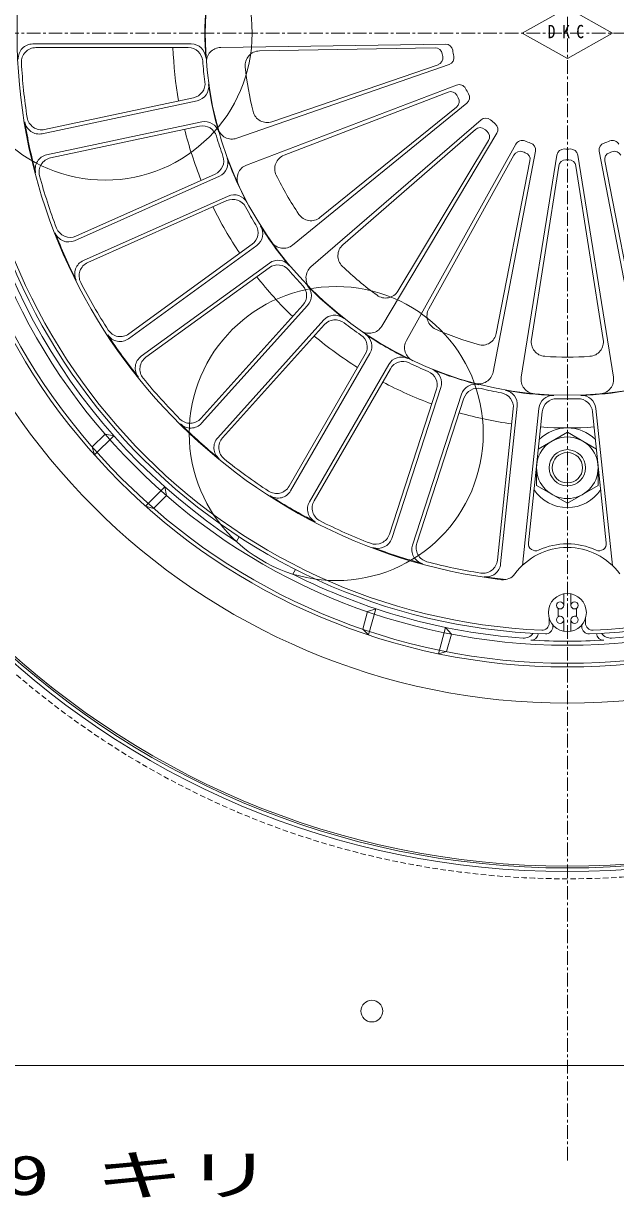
# Model space of a CAD drawing. Units: millimetres, scale not verified. Extents: x -1380 to 1380, y -955 to 955.
# Drawn here: x -600 to -436.5, y -96.6 to 227.6 of the extents above; entities that cross this region are included whole.
import ezdxf
from ezdxf.enums import TextEntityAlignment as Align

# ---------------------------------------------------------------- set-up
doc = ezdxf.new("R2010")
doc.units = ezdxf.units.MM
doc.header["$LTSCALE"] = 3
doc.linetypes.add('USER1', pattern=[2, 1.25, -0.25, 0.25, -0.25])
doc.linetypes.add('USER3', pattern=[0.75, 0.5, -0.25])
for name, color, linetype, lineweight in [('0-2_L-2', 7, 'Continuous', 18), ('0-3_L-1', 7, 'Continuous', 18), ('0-4_L-5', 2, 'USER1', 18), ('0-5_L-3', 7, 'Continuous', 18), ('0-8_MOJI', 7, 'Continuous', 18), ('0-B_L-1a', 3, 'Continuous', 18), ('0-C_L-1b', 150, 'Continuous', 18)]:
    doc.layers.add(name, color=color, linetype=linetype, lineweight=lineweight)
doc.styles.add('ＭＳ ゴシック', font='')
doc.styles.get('ＭＳ ゴシック').set_extended_font_data('MS Gothic')

msp = doc.modelspace()

# ---------------------------------------------------------------- linework, layer by layer
at = {"layer": '0-2_L-2'}
for radius in [230.5, 230]:
    msp.add_circle((-449.819, 224.897), radius, dxfattribs=at)
at = {"layer": '0-3_L-1'}
msp.add_lwpolyline([(-729.819, -60.103), (-169.819, -60.103), (-164.819, -55.103)], dxfattribs=at)
at = {"layer": '0-3_L-1', "linetype": 'USER3'}
msp.add_circle((-449.819, 224.897), 233.5, dxfattribs=at)
at = {"layer": '0-3_L-1'}
for centre, radius in [((-449.819, 224.897), 231.5), ((-503.819, -45.103), 3)]:
    msp.add_circle(centre, radius, dxfattribs=at)
at = {"layer": '0-4_L-5'}
for p, q in [((-449.819, -86.353), (-449.819, 536.147)), ((-761.069, 224.897), (-138.569, 224.897))]:
    msp.add_line(p, q, dxfattribs=at)
at = {"layer": '0-5_L-3'}
for points in [[(-457.866, 110.066), (-449.819, 114.712), (-441.772, 110.066)], [(-441.319, 105.758), (-441.319, 99.989), (-449.819, 95.082), (-458.319, 99.989), (-458.319, 105.758)], [(-450.819, 70.051), (-450.819, 67.397), (-450.819, 66.897)], [(-448.819, 66.897), (-448.819, 67.397), (-448.819, 70.051)], [(-451.819, 65.897), (-452.319, 65.897), (-452.319, 63.897), (-451.819, 63.897)], [(-447.819, 63.897), (-447.319, 63.897), (-447.319, 65.897), (-447.819, 65.897)], [(-450.819, 62.897), (-450.819, 62.397), (-450.819, 59.743)], [(-448.819, 59.743), (-448.819, 62.397), (-448.819, 62.897)]]:
    msp.add_lwpolyline(points, dxfattribs=at)
for centre, radius in [((-449.819, 104.897), 8.5), ((-449.819, 104.897), 4.2), ((-449.819, 64.897), 5.25), ((-451.819, 66.897), 1), ((-447.819, 66.897), 1), ((-451.819, 62.897), 1), ((-447.819, 62.897), 1)]:
    msp.add_circle(centre, radius, dxfattribs=at)
at = {"layer": '0-5_L-3', "color": 6}
msp.add_circle((-449.819, 104.897), 5, dxfattribs=at)
at = {"layer": '0-5_L-3'}
for start, end in [(45.04294, 134.95706), (213.04294, 326.95706)]:
    msp.add_arc((-449.819, 104.897), 11, start, end, dxfattribs=at)
at = {"layer": '0-B_L-1a'}
for p, q in [((-553.686, 221.897), (-597.482, 221.897)), ((-554.514, 220.897), (-596.601, 220.897)), ((-483.475, 221.871), (-545.549, 220.958)), ((-534.882, 219.975), (-486.361, 220.864)), ((-482.48, 216.23), (-541.123, 195.856)), ((-531.436, 200.429), (-485.536, 216.188)), ((-480.41, 210.542), (-538.429, 188.454)), ((-528.069, 191.178), (-482.778, 208.61)), ((-552.04, 206.236), (-594.879, 197.131)), ((-553.058, 207.042), (-594.225, 198.292)), ((-477.546, 205.582), (-525.684, 166.38)), ((-518.145, 173.99), (-480.403, 204.497)), ((-550.792, 200.367), (-593.631, 191.262)), ((-551.394, 199.217), (-592.562, 190.467)), ((-473.655, 200.945), (-520.621, 160.346)), ((-511.817, 166.449), (-475.219, 198.319)), ((-469.268, 197.263), (-501.095, 143.962)), ((-496.613, 153.691), (-471.582, 195.267)), ((-464.026, 194.237), (-494.273, 140.023)), ((-458.644, 192.278), (-470.321, 131.305)), ((-440.994, 192.278), (-429.317, 131.305)), ((-488.088, 148.769), (-464.598, 191.235)), ((-469.437, 141.981), (-460.136, 189.611)), ((-452.683, 191.227), (-462.564, 129.937)), ((-459.743, 140.271), (-452.193, 188.21)), ((-439.895, 140.271), (-447.445, 188.21)), ((-446.955, 191.227), (-437.074, 129.937)), ((-430.201, 141.981), (-439.502, 189.611)), ((-545.926, 185.391), (-585.936, 167.578)), ((-547.089, 185.968), (-585.538, 168.849)), ((-543.486, 179.91), (-583.495, 162.096)), ((-543.835, 178.66), (-582.284, 161.541)), ((-535.612, 166.273), (-571.044, 140.53)), ((-536.87, 166.595), (-570.919, 141.857)), ((-532.086, 161.418), (-567.517, 135.676)), ((-532.168, 160.123), (-566.217, 135.384)), ((-522.846, 149.77), (-551.008, 118.493)), ((-521.549, 149.716), (-550.854, 117.17)), ((-517.09, 145.701), (-546.395, 113.155)), ((-516.901, 144.417), (-545.063, 113.14)), ((-505.63, 136.229), (-526.674, 99.78)), ((-504.35, 136.446), (-526.248, 98.517)), ((-499.154, 133.446), (-521.052, 95.517)), ((-498.702, 132.229), (-519.746, 95.78)), ((-485.976, 126.562), (-498.981, 86.535)), ((-484.769, 127.041), (-498.302, 85.388)), ((-479.062, 125.187), (-492.596, 83.534)), ((-478.367, 124.09), (-491.373, 84.063)), ((-464.741, 121.194), (-469.14, 79.337)), ((-463.66, 121.913), (-468.237, 78.357)), ((-457.692, 121.285), (-462.251, 77.914)), ((-456.784, 120.358), (-460.587, 84.183)), ((-442.853, 120.358), (-439.051, 84.183)), ((-441.945, 121.285), (-437.387, 77.914)), ((-454.819, 63.296), (-454.819, 62.047)), ((-444.819, 63.296), (-444.819, 62.047)), ((-453.819, 61.497), (-453.819, 61.007)), ((-445.819, 61.497), (-445.819, 61.007))]:
    msp.add_line(p, q, dxfattribs=at)
msp.add_lwpolyline([(-462.319, 224.897), (-449.819, 231.897), (-437.319, 224.897), (-449.819, 217.897)], close=True, dxfattribs=at)
msp.add_circle((-449.819, 224.897), 100, dxfattribs=at)
for centre, radius, start, end in [((-449.819, 224.897), 166, 92.09665, 267.90335), ((-449.819, 224.897), 165, 92.46131, 267.53869), ((-449.819, 224.897), 166, 272.09665, 87.90335), ((-449.819, 224.897), 165, 272.46131, 87.53869), ((-449.819, 224.897), 152, 96.8696, 263.1304), ((-449.819, 224.897), 100.103, 176.14444, 183.85556), ((-597.482, 217.897), 4, 90, 182.71409), ((-596.601, 216.897), 4, 90, 183.11968), ((-449.819, 224.897), 109, 182.10307, 189.89693), ((-554.514, 216.897), 4, 4.36963, 90), ((-553.686, 217.897), 4, 3.85556, 90), ((-545.49, 216.959), 4, 90.84177, 184.74306), ((-486.324, 218.865), 2, 9.38285, 91.05029), ((-483.445, 219.871), 2, 8.50113, 90.84177), ((-449.819, 224.897), 101, 184.36963, 187.63037), ((-534.809, 215.976), 4, 91.05029, 185.99236), ((-486.186, 218.08), 2, 288.94971, 10.61715), ((-449.819, 224.897), 35, 189.38285, 190.61715), ((-483.137, 218.119), 2, 289.15823, 11.49887), ((-449.819, 224.897), 32, 188.50113, 191.49887), ((-449.819, 224.897), 151, 183.11968, 188.88032), ((-449.819, 224.897), 89.457, 185.99236, 194.00764), ((-553.889, 210.955), 4, 282, 7.63037), ((-552.871, 210.149), 4, 282, 8.14444), ((-449.819, 224.897), 100.103, 188.14444, 195.85556), ((-482.059, 206.743), 2, 29.38285, 111.05029), ((-479.698, 208.673), 2, 28.50113, 110.84177), ((-449.819, 224.897), 35, 209.38285, 210.61715), ((-449.819, 224.897), 32, 208.50113, 211.49887), ((-478.809, 207.133), 2, 309.15823, 31.49887), ((-481.661, 206.053), 2, 308.94971, 30.61715), ((-595.057, 202.204), 4, 188.88032, 282), ((-532.735, 204.212), 4, 194.00764, 288.94971), ((-472.348, 199.432), 2, 48.50113, 130.84177), ((-449.819, 224.897), 151.828, 189.28591, 194.71409), ((-595.71, 201.043), 4, 189.28591, 282), ((-449.819, 224.897), 109, 194.10307, 201.89693), ((-550.563, 195.304), 4, 16.36963, 102), ((-549.961, 196.455), 4, 15.85556, 102), ((-542.435, 199.635), 4, 195.25694, 289.15823), ((-473.906, 196.811), 2, 49.38285, 131.05029), ((-449.819, 224.897), 35, 229.38285, 230.61715), ((-473.295, 196.299), 2, 328.94971, 50.61715), ((-449.819, 224.897), 32, 228.50113, 231.49887), ((-470.985, 198.289), 2, 329.15823, 51.49887), ((-449.819, 224.897), 101, 196.36963, 199.63037), ((-462.279, 193.262), 2, 68.50113, 150.84177), ((-449.819, 224.897), 32, 248.50113, 251.49887), ((-460.608, 192.654), 2, 349.15823, 71.49887), ((-439.03, 192.654), 2, 108.50113, 190.84177), ((-449.819, 224.897), 32, 288.50113, 291.49887), ((-437.359, 193.262), 2, 29.15823, 111.49887), ((-592.799, 187.349), 4, 102, 194.71409), ((-462.847, 190.267), 2, 69.38285, 151.05029), ((-449.819, 224.897), 35, 249.38285, 250.61715), ((-462.098, 189.994), 2, 348.94971, 70.61715), ((-450.708, 190.909), 2, 88.50113, 170.84177), ((-449.819, 224.897), 32, 268.50113, 271.49887), ((-448.93, 190.909), 2, 9.15823, 91.49887), ((-437.539, 189.994), 2, 109.38285, 191.05029), ((-449.819, 224.897), 35, 289.38285, 290.61715), ((-436.79, 190.267), 2, 28.94971, 110.61715), ((-591.73, 186.554), 4, 102, 195.11968), ((-548.716, 189.622), 4, 294, 19.63037), ((-547.553, 189.045), 4, 294, 20.14444), ((-449.819, 224.897), 100.103, 200.14444, 207.85556), ((-537.006, 184.716), 4, 110.84177, 204.74306), ((-526.632, 187.445), 4, 111.05029, 205.99236), ((-450.217, 187.899), 2, 89.38285, 171.05029), ((-449.819, 224.897), 35, 269.38285, 270.61715), ((-449.42, 187.899), 2, 8.94971, 90.61715), ((-449.819, 224.897), 151, 195.11968, 200.88032), ((-449.819, 224.897), 89.457, 205.99236, 214.00764), ((-542.209, 175.005), 4, 28.36963, 114), ((-541.859, 176.256), 4, 27.85556, 114), ((-449.819, 224.897), 109, 206.10307, 213.89693), ((-449.819, 224.897), 101, 208.36963, 211.63037), ((-539.221, 169.831), 4, 306, 31.63037), ((-520.66, 177.101), 4, 214.00764, 308.94971), ((-449.819, 224.897), 151.828, 201.28591, 206.71409), ((-587.563, 171.232), 4, 201.28591, 294), ((-587.165, 172.504), 4, 200.88032, 294), ((-537.964, 169.509), 4, 306, 32.14444), ((-449.819, 224.897), 100.103, 212.14444, 219.85556), ((-528.21, 169.481), 4, 215.25694, 309.15823), ((-509.191, 163.432), 4, 131.05029, 225.99236), ((-581.868, 158.442), 4, 114, 206.71409), ((-529.735, 158.182), 4, 39.85556, 126), ((-580.657, 157.887), 4, 114, 207.11968), ((-529.817, 156.887), 4, 40.36963, 126), ((-449.819, 224.897), 101, 220.36963, 223.63037), ((-518.005, 157.32), 4, 130.84177, 224.74306), ((-449.819, 224.897), 89.457, 225.99236, 234.00764), ((-449.819, 224.897), 151, 207.11968, 212.88032), ((-449.819, 224.897), 109, 218.10307, 225.89693), ((-525.819, 152.447), 4, 318, 43.63037), ((-449.819, 224.897), 100.103, 224.14444, 231.85556), ((-524.521, 152.393), 4, 318, 44.14444), ((-500.04, 155.754), 4, 234.00764, 328.94971), ((-514.117, 143.025), 4, 51.85556, 138), ((-484.588, 146.833), 4, 151.05029, 245.99236), ((-573.27, 145.093), 4, 212.88032, 306), ((-513.928, 141.74), 4, 52.36963, 138), ((-449.819, 224.897), 101, 232.36963, 235.63037), ((-504.529, 146.012), 4, 235.25694, 329.15823), ((-449.819, 224.897), 89.457, 245.99236, 254.00764), ((-449.819, 224.897), 151.828, 213.28591, 218.71409), ((-573.395, 143.766), 4, 213.28591, 306), ((-449.819, 224.897), 109, 230.10307, 237.89693), ((-509.095, 138.229), 4, 330, 55.63037), ((-507.815, 138.446), 4, 330, 56.14444), ((-449.819, 224.897), 100.103, 236.14444, 243.85556), ((-490.78, 138.074), 4, 150.84177, 244.74306), ((-473.363, 142.747), 4, 254.00764, 348.94971), ((-455.792, 139.649), 4, 171.05029, 265.99236), ((-443.846, 139.649), 4, 274.00764, 8.94971), ((-565.166, 132.44), 4, 126, 218.71409), ((-563.866, 132.148), 4, 126, 219.11968), ((-495.69, 131.446), 4, 63.85556, 150), ((-495.238, 130.229), 4, 64.36963, 150), ((-449.819, 224.897), 101, 244.36963, 247.63037), ((-449.819, 224.897), 89.457, 265.99236, 274.00764), ((-489.78, 127.798), 4, 342, 67.63037), ((-488.573, 128.277), 4, 342, 68.14444), ((-449.819, 224.897), 100.103, 248.14444, 255.85556), ((-474.25, 132.058), 4, 255.25694, 349.15823), ((-458.615, 129.301), 4, 170.84177, 264.74306), ((-441.023, 129.301), 4, 275.25694, 9.15823), ((-449.819, 224.897), 151, 219.11968, 224.88032), ((-449.819, 224.897), 109, 242.10307, 249.89693), ((-475.258, 123.951), 4, 75.85556, 162), ((-474.563, 122.854), 4, 76.36963, 162), ((-449.819, 224.897), 101, 256.36963, 259.63037), ((-468.719, 121.612), 4, 354, 79.63037), ((-449.819, 224.897), 100.103, 260.14444, 267.85556), ((-467.638, 122.331), 4, 354, 80.14444), ((-453.714, 120.867), 4, 87.85556, 174), ((-452.806, 119.939), 4, 88.36963, 174), ((-449.819, 224.897), 101, 268.36963, 271.63037), ((-446.832, 119.939), 4, 6, 91.63037), ((-445.924, 120.867), 4, 6, 92.14444), ((-449.819, 224.897), 100.103, 272.14444, 279.85556), ((-449.819, 224.897), 109, 254.10307, 261.89693), ((-553.981, 121.17), 4, 224.88032, 318), ((-553.827, 119.846), 4, 225.28591, 318), ((-449.819, 224.897), 151.828, 225.28591, 230.71409), ((-449.819, 224.897), 109, 266.10307, 273.89693), ((-543.423, 110.478), 4, 138, 230.71409), ((-542.09, 110.463), 4, 138, 231.11968), ((-449.819, 224.897), 151, 231.11968, 236.88032), ((-530.138, 101.78), 4, 236.88032, 330), ((-529.712, 100.517), 4, 237.28591, 330), ((-449.819, 224.897), 151.828, 237.28591, 242.71409), ((-517.588, 93.517), 4, 150, 242.71409), ((-516.282, 93.78), 4, 150, 243.11968), ((-449.819, 224.897), 151, 243.11968, 248.88032), ((-502.786, 87.771), 4, 248.88032, 342), ((-502.107, 86.625), 4, 249.28591, 342), ((-449.819, 224.897), 151.828, 249.28591, 254.71409), ((-488.792, 82.298), 4, 162, 254.71409), ((-487.569, 82.827), 4, 162, 255.11968), ((-449.819, 64.897), 18, 36.42357, 143.57643), ((-458.598, 83.974), 2, 174, 294.71), ((-449.819, 64.897), 19, 65.29, 114.71), ((-441.04, 83.974), 2, 245.29, 6), ((-449.819, 224.897), 151, 255.11968, 260.88032), ((-473.118, 79.755), 4, 260.88032, 354), ((-472.216, 78.775), 4, 261.28591, 354), ((-449.819, 224.897), 151.828, 261.28591, 263.5733), ((-467.521, 77.959), 4, 263.1304, 323.57643), ((-456.819, 62.047), 2, 267.53869, 0), ((-442.819, 62.047), 2, 180, 272.46131), ((-455.819, 61.007), 2, 267.90335, 0), ((-443.819, 61.007), 2, 180, 272.09665)]:
    msp.add_arc(centre, radius, start, end, dxfattribs=at)
at = {"layer": '0-C_L-1b'}
for p, q in [((-577.504, 114.183), (-581.048, 110.639)), ((-580.432, 108.427), (-575.119, 113.739)), ((-577.504, 114.183), (-575.119, 113.739)), ((-581.048, 110.639), (-580.432, 108.427)), ((-566.289, 94.284), (-560.977, 99.597)), ((-560.533, 97.212), (-560.977, 99.597)), ((-564.077, 93.668), (-566.289, 94.284)), ((-564.077, 93.668), (-560.533, 97.212)), ((-540.491, 85.848), (-541.242, 84.547)), ((-525.654, 75.547), (-524.903, 76.848)), ((-505.04, 65.173), (-506.337, 60.332)), ((-505.04, 65.173), (-502.753, 65.981)), ((-504.698, 58.724), (-502.753, 65.981)), ((-506.337, 60.332), (-504.698, 58.724)), ((-485.379, 53.548), (-483.435, 60.805)), ((-481.858, 58.962), (-483.435, 60.805)), ((-483.155, 54.12), (-481.858, 58.962)), ((-483.155, 54.12), (-485.379, 53.548))]:
    msp.add_line(p, q, dxfattribs=at)
for centre, radius in [((-449.819, 224.897), 185), ((-449.819, 224.897), 175), ((-449.819, 224.897), 174), ((-449.819, 224.897), 174), ((-449.819, 224.897), 174), ((-449.819, 224.897), 174), ((-449.819, 224.897), 174), ((-449.819, 224.897), 174), ((-449.819, 224.897), 174), ((-449.819, 224.897), 174), ((-449.819, 224.897), 174), ((-449.819, 224.897), 174), ((-449.819, 224.897), 174), ((-449.819, 224.897), 174), ((-449.819, 224.897), 169), ((-449.819, 224.897), 169), ((-449.819, 224.897), 169), ((-449.819, 224.897), 169), ((-449.819, 224.897), 169), ((-449.819, 224.897), 169), ((-449.819, 224.897), 169), ((-449.819, 224.897), 169), ((-449.819, 224.897), 169), ((-449.819, 224.897), 169), ((-449.819, 224.897), 169), ((-449.819, 224.897), 169), ((-577.481, 224.897), 40.605), ((-577.481, 224.897), 40.605), ((-513.65, 114.338), 40.605)]:
    msp.add_circle(centre, radius, dxfattribs=at)
for centre, radius, start, end in [((-449.819, 224.897), 167.5, 183.08006, 236.91994), ((-449.819, 224.897), 167.5, 243.08006, 265.81665), ((-449.819, 224.897), 167.5, 274.18335, 296.91994), ((-461.819, 60.835), 3, 265.81665, 326.26809), ((-459.819, 59.314), 2, 266.54394, 353.5676), ((-439.819, 59.314), 2, 186.4324, 273.45606), ((-437.819, 60.835), 3, 213.73191, 274.18335), ((-449.819, 224.897), 167.884, 266.54394, 273.45606)]:
    msp.add_arc(centre, radius, start, end, dxfattribs=at)

# ---------------------------------------------------------------- texts
at = {"layer": '0-8_MOJI', "style": 'ＭＳ ゴシック', "width": 1.65}
msp.add_text('4-∅9 キリ', height=11, dxfattribs=at).set_placement((-654.453, -99.219), align=Align.BOTTOM_LEFT)
at = {"layer": '0-B_L-1a', "color": 7, "style": 'ＭＳ ゴシック', "width": 0.85}
for s, p in [('D', (-455.236, 222.397)), ('K', (-451.236, 222.397)), ('C', (-447.337, 222.397))]:
    msp.add_text(s, height=3.666, dxfattribs=at).set_placement(p, align=Align.BOTTOM_LEFT)

doc.saveas('drawing.dxf')
